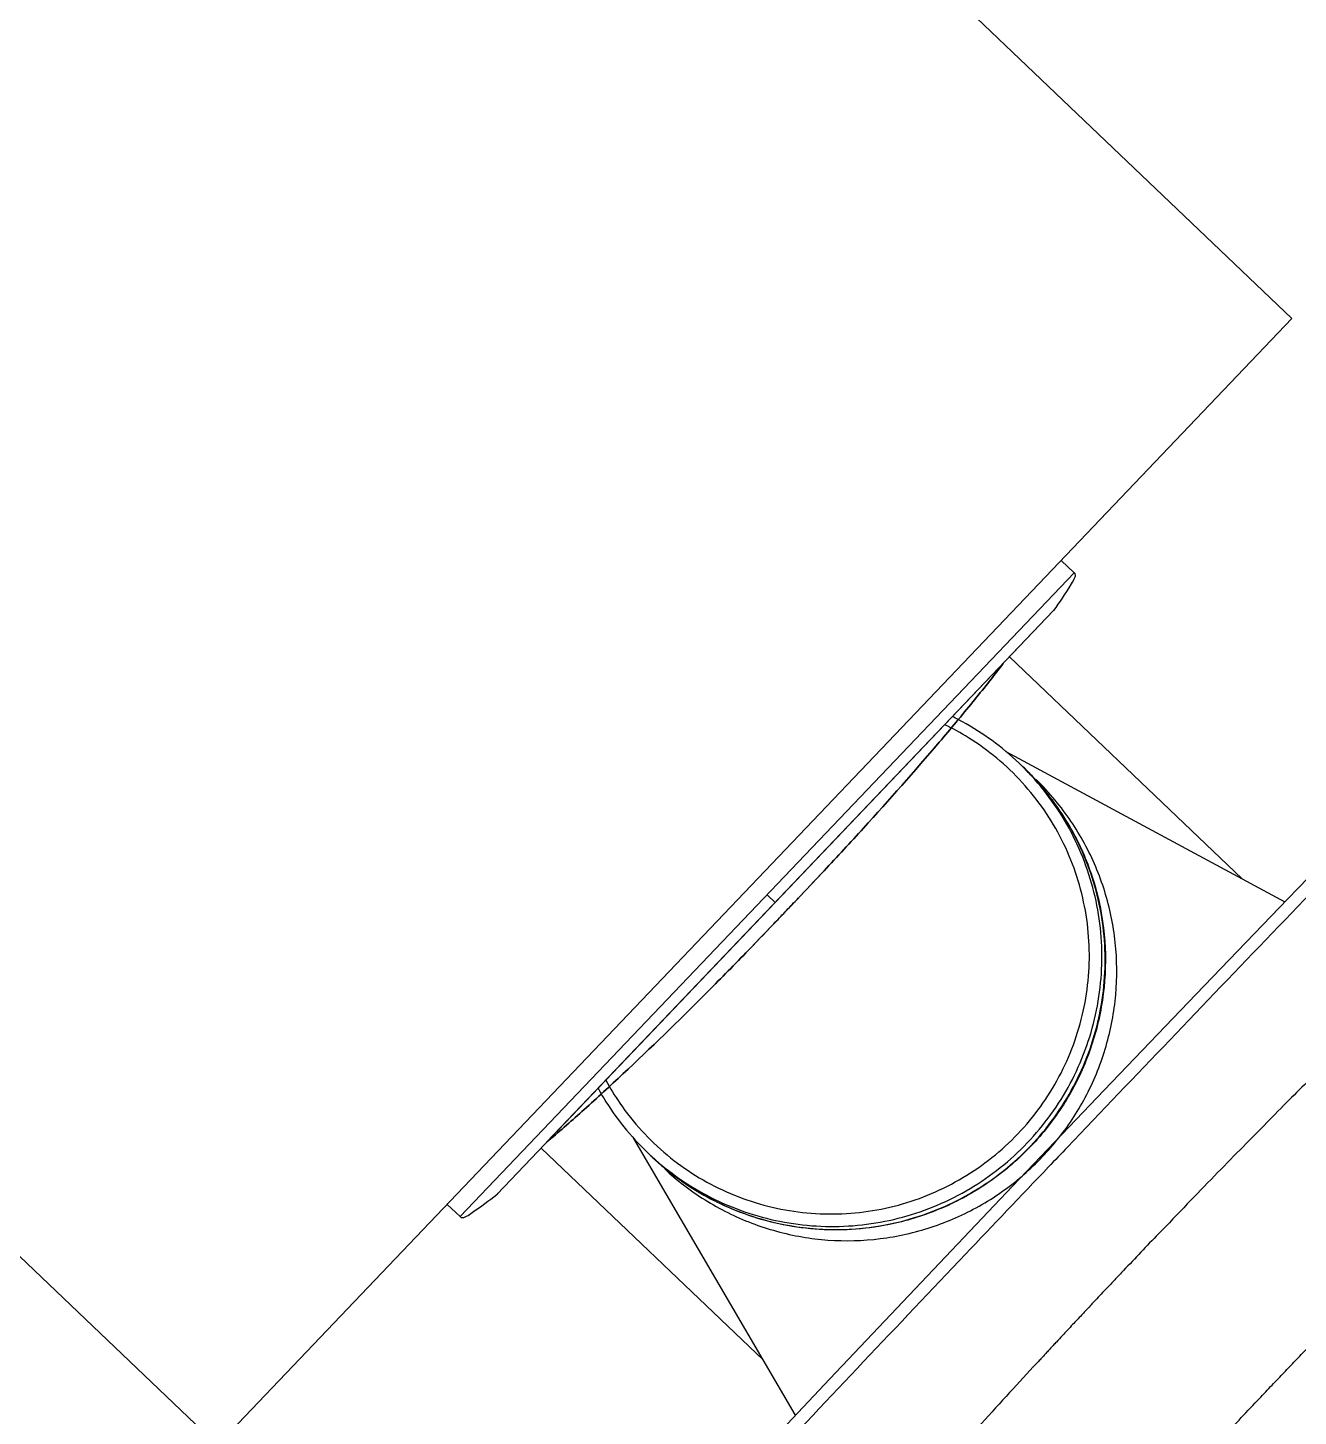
# Model space of a CAD drawing. Header units: millimetres. Extents: x 1145859089 to 1147511753, y -1047484727 to -1047247487.
# Drawn here: x 1146992111.6 to 1146992254.4, y -1047436773.9 to -1047436617.9 of the extents above; entities that cross this region are included whole.
import ezdxf
from ezdxf.xclip import XClip

# ---------------------------------------------------------------- set-up
doc = ezdxf.new("R2010")
doc.units = ezdxf.units.MM
doc.header["$LTSCALE"] = 100
doc.header["$MEASUREMENT"] = 0
doc.header["$XCLIPFRAME"] = 2
doc.layers.get('0').update_dxf_attribs({"linetype": 'CONTINUOUS'})
doc.layers.add('XREF', color=135, linetype='CONTINUOUS')
doc.layers.add('단지배치도$0$W240910', color=135, linetype='CONTINUOUS')

# ---------------------------------------------------------------- blocks, each defined once
blk = doc.blocks.new('단지배치도$0$zw$9902')
at = {"layer": '단지배치도$0$W240910', "linetype": 'ByBlock', "ltscale": 20}
for p, q in [((62514.49, -65281.25), (62395.73, -65168.01)), ((62393.73, -65407.9), (62514.49, -65281.25)), ((62393.73, -65407.9), (62274.96, -65294.66)), ((62490, -65309.83), (62488.55, -65308.45)), ((62490, -65309.83), (62420.99, -65382.21)), ((62487.7, -65314.08), (62425.15, -65379.68)), ((62487.67, -65314.11), (62430.75, -65373.81)), ((62482.74, -65319.28), (62508.89, -65344.22)), ((62482.74, -65319.28), (62508.89, -65344.22)), ((62482.33, -65329.91), (62513.71, -65346.82)), ((62483.82, -65331.23), (62484.18, -65331.58)), ((62484.21, -65331.6), (62484.18, -65331.58)), ((62484.22, -65331.61), (62484.21, -65331.6)), ((62514.03, -65346.48), (62524.37, -65335.76)), ((62456.42, -65346.89), (62455.5, -65346.02)), ((62458.8, -65346.62), (62456.25, -65349.3)), ((62458.8, -65346.62), (62458.84, -65346.58)), ((62458.87, -65346.55), (62458.84, -65346.58)), ((62503.71, -65357.23), (62514.03, -65346.48)), ((62456.19, -65349.36), (62456.21, -65349.33)), ((62456.25, -65349.3), (62456.21, -65349.33)), ((62493.4, -65368.01), (62503.71, -65357.23)), ((62483.1, -65378.8), (62493.4, -65368.01)), ((62430.09, -65374.51), (62455.08, -65398.34)), ((62430.09, -65374.51), (62455.08, -65398.34)), ((62458.7, -65404.52), (62440.52, -65373.41)), ((62442.07, -65375.01), (62442.43, -65375.36)), ((62442.43, -65375.36), (62442.46, -65375.39)), ((62442.46, -65375.39), (62442.47, -65375.39)), ((62425.25, -65379.58), (62425.13, -65379.71)), ((62472.82, -65389.61), (62483.1, -65378.8)), ((62420.99, -65382.21), (62419.55, -65380.83)), ((62425.15, -65379.68), (62425.13, -65379.71)), ((62462.56, -65400.43), (62472.82, -65389.61)), ((62452.33, -65411.26), (62462.56, -65400.43))]:
    blk.add_line(p, q, dxfattribs=at)
at = {"layer": '단지배치도$0$W240910'}
for radius in [11431.38, 11931.38]:
    blk.add_arc((57394.29, -57699.4), radius, 251.62775, 321.418131, dxfattribs=at)
at = {"layer": '단지배치도$0$W240910', "linetype": 'ByBlock', "ltscale": 20}
for centre, radius, start, end in [((83110, -85034.37), 28703.08, 136.1634, 136.565985), ((82768.96, -84709.2), 28226.86, 136.161713, 136.567679), ((62463.09, -65352.97), 30.04, 45.4017, 46.3647), ((62463.54, -65353.29), 29.96, 42.9113, 46.3621), ((62463.45, -65353.37), 30.08, 42.3345, 42.9134), ((62463.42, -65353.4), 30.12, 39.452, 42.3342), ((62463.44, -65353.39), 30.1, 37.9176, 39.4522), ((62463.48, -65353.35), 30.05, 36.3795, 37.9177), ((62463.54, -65353.31), 29.98, 29.8115, 36.3792), ((62463.46, -65353.36), 30.07, 29.0812, 29.8166), ((62099.49, -65004.03), 496.46, 316.1515, 316.3651), ((62096.94, -65006.7), 496.46, 316.3643, 316.5779), ((62464.45, -65354.56), 30.36, 310.99, 321.7904), ((62463.14, -65353.71), 29.96, 226.3672, 229.8181), ((62463.22, -65353.62), 30.08, 229.816, 230.3949), ((62463.24, -65353.59), 30.12, 230.3953, 233.2774), ((62463.23, -65353.6), 30.1, 233.2772, 234.8118), ((62463.2, -65353.65), 30.05, 234.8116, 236.3499), ((62463.16, -65353.71), 29.98, 236.3501, 242.9179), ((62463.21, -65353.62), 30.07, 242.9128, 243.6482)]:
    blk.add_arc(centre, radius, start, end, dxfattribs=at)
for points, knots in [([(62490, -65309.83), (62490.31, -65310.13), (62489.04, -65312.04), (62488.41, -65313.11), (62487.7, -65314.08)], [0, 0, 0, 0, 1.270921, 4.883286, 4.883286, 4.883286, 4.883286]), ([(62458.87, -65346.55), (62459.88, -65345.49), (62462.39, -65342.83), (62467.78, -65337), (62473.38, -65330.67), (62478.52, -65324.51), (62480.9, -65321.52), (62482.03, -65320.05), (62482.08, -65319.98)], [0, 0, 0, 0, 4.417649, 10.953942, 23.826463, 29.746417, 35.049573, 35.294587, 35.294587, 35.294587, 35.294587]), ([(62482.08, -65319.98), (62482.03, -65320.05), (62480.9, -65321.52), (62478.52, -65324.51), (62473.38, -65330.67), (62467.78, -65337), (62462.55, -65342.66), (62460.21, -65345.14), (62459.36, -65346.03)], [0, 0, 0, 0, 0.245014, 5.54817, 11.468124, 24.340645, 30.876937, 34.578482, 34.578482, 34.578482, 34.578482]), ([(62483.82, -65331.23), (62482.87, -65330.32), (62480.84, -65328.63), (62478.26, -65326.99), (62476.71, -65326.19), (62476.33, -65326.01)], [0, 0, 0, 0, 3.942487, 7.885538, 9.158562, 9.158562, 9.158562, 9.158562]), ([(62535.34, -65326.45), (62531.49, -65330.42), (62523.8, -65338.39), (62512.27, -65350.35), (62500.76, -65362.36), (62493.09, -65370.38), (62489.27, -65374.39)], [0, 0, 0, 0, 16.59581, 33.214361, 49.848484, 66.491004, 66.491004, 66.491004, 66.491004]), ([(62483.69, -65372.9), (62484.6, -65371.95), (62486.29, -65369.91), (62488.39, -65366.55), (62490.01, -65362.93), (62491.13, -65359.12), (62491.72, -65355.2), (62491.77, -65351.24), (62491.27, -65347.31), (62490.25, -65343.49), (62488.72, -65339.84), (62486.7, -65336.44), (62484.24, -65333.34), (62481.38, -65330.61), (62478.42, -65328.48), (62476.38, -65327.35), (62475.46, -65326.91)], [0, 0, 0, 0, 3.956531, 7.912519, 11.867416, 15.82085, 19.772505, 23.722097, 27.669651, 31.615273, 35.55921, 39.50186, 43.443683, 47.385235, 51.327059, 54.361858, 54.361858, 54.361858, 54.361858]), ([(62484.75, -65373.92), (62485.7, -65372.92), (62487.47, -65370.8), (62489.66, -65367.28), (62491.35, -65363.51), (62492.52, -65359.53), (62493.13, -65355.44), (62493.18, -65351.31), (62492.67, -65347.21), (62491.6, -65343.22), (62490, -65339.41), (62487.9, -65335.86), (62485.86, -65333.3), (62484.55, -65331.94), (62484.18, -65331.58)], [0, 0, 0, 0, 4.128593, 8.256609, 12.383493, 16.50884, 20.632337, 24.753684, 28.872901, 32.990104, 37.105547, 41.219647, 45.332886, 46.885831, 46.885831, 46.885831, 46.885831]), ([(62485.12, -65374.27), (62486.07, -65373.27), (62487.83, -65371.15), (62490.02, -65367.63), (62491.72, -65363.85), (62492.88, -65359.88), (62493.49, -65355.79), (62493.55, -65351.66), (62493.03, -65347.56), (62491.97, -65343.57), (62490.37, -65339.76), (62488.26, -65336.21), (62486.13, -65333.53), (62484.7, -65332.07), (62484.22, -65331.61)], [0, 0, 0, 0, 4.128404, 8.256351, 12.383263, 16.508643, 20.632117, 24.753489, 28.872736, 32.989974, 37.105461, 41.219591, 45.332869, 47.347025, 47.347025, 47.347025, 47.347025]), ([(62488.31, -65373.34), (62489.5, -65371.83), (62491.61, -65368.55), (62493.79, -65363.09), (62494.88, -65357.28), (62494.83, -65351.38), (62493.63, -65345.59), (62491.34, -65340.16), (62488.54, -65336.02), (62486.49, -65333.8), (62485.74, -65333.06)], [0, 0, 0, 0, 5.758499, 11.636919, 17.511795, 23.382454, 29.248857, 35.111614, 40.971197, 44.145899, 44.145899, 44.145899, 44.145899]), ([(62489.74, -65338.74), (62490.19, -65339.55), (62491.48, -65342.15), (62493.01, -65346.81), (62493.72, -65352.72), (62493.26, -65358.66), (62491.66, -65364.41), (62488.97, -65369.73), (62486.52, -65372.86), (62485.15, -65374.29)], [0, 0, 0, 0, 2.776625, 8.689118, 14.605682, 20.526647, 26.451677, 32.379816, 38.308208, 38.308208, 38.308208, 38.308208]), ([(62546.88, -65337.52), (62546.51, -65337.86), (62545.72, -65338.59), (62544.46, -65339.77), (62543.18, -65340.97), (62541.87, -65342.2), (62540.56, -65343.43), (62539.23, -65344.68), (62537.98, -65345.87), (62536.91, -65346.89), (62536, -65347.75), (62535.27, -65348.44), (62534.68, -65349.02), (62534.11, -65349.56), (62533.41, -65350.23), (62532.5, -65351.1), (62531.38, -65352.18), (62530.09, -65353.43), (62528.63, -65354.84), (62527.08, -65356.34), (62525.47, -65357.91), (62524.16, -65359.2), (62523.22, -65360.12), (62522.73, -65360.6), (62522.39, -65360.93), (62522.07, -65361.25), (62521.75, -65361.57), (62521, -65362.31), (62519.77, -65363.52), (62518.03, -65365.25), (62516.04, -65367.23), (62513.8, -65369.48), (62511.29, -65372.02), (62508.6, -65374.75), (62505.72, -65377.7), (62502.66, -65380.84), (62500.59, -65383.04), (62499.5, -65384.15)], [0, 0, 0, 0, 1.500995, 3.221361, 5.161397, 6.791019, 8.595113, 10.55132, 12.272613, 13.758669, 15.009206, 16.023981, 16.769912, 17.497226, 18.370265, 19.692329, 21.250869, 23.04618, 25.078597, 27.348483, 29.501923, 31.833292, 32.876174, 33.438999, 33.873931, 34.319103, 34.774516, 35.240174, 37.485988, 39.943773, 42.613761, 45.905682, 49.472119, 53.313188, 57.428857, 61.818901, 66.482864, 66.482864, 66.482864, 66.482864]), ([(62456.19, -65349.36), (62455.17, -65350.43), (62452.64, -65353.06), (62447.07, -65358.72), (62441.02, -65364.61), (62435.1, -65370.05), (62432.23, -65372.57), (62430.82, -65373.76), (62430.76, -65373.81)], [0, 0, 0, 0, 4.418476, 10.954768, 23.827289, 29.747243, 35.0504, 35.295413, 35.295413, 35.295413, 35.295413]), ([(62430.76, -65373.81), (62430.82, -65373.76), (62432.23, -65372.57), (62435.1, -65370.05), (62441.02, -65364.61), (62447.07, -65358.72), (62452.47, -65353.23), (62454.84, -65350.77), (62455.69, -65349.88)], [0, 0, 0, 0, 0.245014, 5.54817, 11.468124, 24.340645, 30.876937, 34.581103, 34.581103, 34.581103, 34.581103]), ([(62471.67, -65446.31), (62472.91, -65444.85), (62475.44, -65441.88), (62479.33, -65437.37), (62483.36, -65432.75), (62487.54, -65428.02), (62490.69, -65424.49), (62492.84, -65422.1), (62493.94, -65420.89), (62495.09, -65419.62), (62496.21, -65418.38), (62497.31, -65417.18), (62498.98, -65415.36), (62501.15, -65413), (62503.78, -65410.16), (62506.22, -65407.54), (62508.48, -65405.14), (62510.42, -65403.09), (62512.06, -65401.36), (62513.42, -65399.93), (62514.73, -65398.56), (62516.07, -65397.17), (62517.66, -65395.52), (62519.54, -65393.58), (62521.76, -65391.3), (62524.18, -65388.83), (62526.82, -65386.16), (62529.76, -65383.19), (62533.04, -65379.92), (62535.63, -65377.37), (62537.32, -65375.71), (62538.02, -65375.02), (62538.69, -65374.36), (62539.36, -65373.71), (62541.2, -65371.91), (62544.18, -65369.02), (62548.29, -65365.09), (62552.29, -65361.29), (62556.16, -65357.65), (62558.71, -65355.29), (62559.97, -65354.13)], [0, 0, 0, 0, 5.754772, 11.701837, 17.842698, 24.178414, 30.614069, 32.056733, 33.806246, 35.517577, 37.190653, 38.825407, 40.421773, 44.579899, 48.450932, 52.033955, 55.328249, 58.333272, 60.491174, 62.470126, 64.282682, 66.177217, 68.248546, 71.140295, 74.317893, 77.780853, 81.528517, 85.560038, 90.32131, 95.423109, 96.473352, 97.420829, 98.363515, 99.30141, 100.234513, 106.0602, 111.773038, 117.287196, 122.603733, 127.723968, 127.723968, 127.723968, 127.723968]), ([(62437.36, -65366.88), (62437.85, -65367.77), (62439.07, -65369.75), (62441.34, -65372.61), (62444.2, -65375.34), (62447.41, -65377.65), (62450.9, -65379.5), (62454.62, -65380.86), (62458.49, -65381.7), (62462.44, -65382), (62466.39, -65381.76), (62470.28, -65380.99), (62474.03, -65379.69), (62477.56, -65377.9), (62480.83, -65375.64), (62482.78, -65373.86), (62483.69, -65372.9)], [36.468695, 36.468695, 36.468695, 36.468695, 39.50186, 43.443683, 47.385235, 51.327059, 55.269708, 59.213647, 63.159266, 67.10682, 71.056403, 75.008062, 78.961505, 82.916401, 86.872392, 90.828922, 90.828922, 90.828922, 90.828922]), ([(62436.5, -65367.79), (62436.7, -65368.16), (62437.57, -65369.66), (62439.33, -65372.17), (62441.12, -65374.11), (62442.07, -65375.01)], [38.244467, 38.244467, 38.244467, 38.244467, 39.515555, 43.458684, 47.401327, 47.401327, 47.401327, 47.401327]), ([(62442.07, -65375.01), (62442.57, -65375.49), (62444.1, -65376.86), (62446.89, -65378.87), (62450.54, -65380.8), (62454.42, -65382.22), (62458.45, -65383.09), (62462.57, -65383.41), (62466.7, -65383.16), (62470.76, -65382.36), (62474.67, -65381), (62478.36, -65379.13), (62481.77, -65376.78), (62483.8, -65374.91), (62484.75, -65373.92)], [0, 0, 0, 0, 2.057683, 6.170922, 10.285021, 14.400466, 18.517666, 22.636882, 26.75822, 30.881722, 35.007078, 39.133963, 43.26198, 47.390573, 47.390573, 47.390573, 47.390573]), ([(62442.47, -65375.39), (62442.95, -65375.86), (62444.48, -65377.21), (62447.26, -65379.22), (62450.91, -65381.15), (62454.78, -65382.57), (62458.82, -65383.44), (62462.94, -65383.76), (62467.07, -65383.51), (62471.12, -65382.7), (62475.03, -65381.35), (62478.73, -65379.48), (62482.13, -65377.13), (62484.17, -65375.26), (62485.12, -65374.27)], [0, 0, 0, 0, 2.014152, 6.127429, 10.24156, 14.357047, 18.474285, 22.593532, 26.714904, 30.838378, 34.963758, 39.090671, 43.218619, 47.347025, 47.347025, 47.347025, 47.347025]), ([(62485.15, -65374.29), (62483.79, -65375.73), (62480.77, -65378.33), (62475.58, -65381.27), (62469.92, -65383.14), (62464.01, -65383.88), (62458.07, -65383.45), (62453.34, -65382.15), (62450.69, -65380.98), (62449.86, -65380.57)], [0, 0, 0, 0, 5.93125, 11.859388, 17.784418, 23.705384, 29.621947, 35.534441, 38.311069, 38.311069, 38.311069, 38.311069]), ([(62487.14, -65376.62), (62484.02, -65379.89), (62477.08, -65387.18), (62466.34, -65398.5), (62454.96, -65410.54), (62447.4, -65418.55), (62443.66, -65422.54)], [0, 0, 0, 0, 13.559927, 30.196917, 46.820771, 63.243119, 63.243119, 63.243119, 63.243119]), ([(62444, -65376.85), (62444.67, -65377.48), (62446.87, -65379.35), (62451, -65381.93), (62456.51, -65384.03), (62462.33, -65385.03), (62468.24, -65384.87), (62474.01, -65383.58), (62479.42, -65381.2), (62482.74, -65378.88), (62484.3, -65377.54), (62484.37, -65377.48)], [0, 0, 0, 0, 2.78086, 8.641331, 14.504159, 20.370529, 26.241084, 32.115832, 37.994142, 43.874846, 44.165094, 44.165094, 44.165094, 44.165094]), ([(62420.99, -65382.21), (62421.3, -65382.5), (62423.16, -65381.15), (62424.19, -65380.47), (62425.13, -65379.71)], [0, 0, 0, 0, 1.270921, 4.883504, 4.883504, 4.883504, 4.883504]), ([(62499.5, -65384.15), (62498.16, -65385.5), (62496.72, -65387.05), (62495.12, -65388.74), (62494.68, -65389.2), (62494.24, -65389.67), (62493.75, -65390.18), (62493.19, -65390.77), (62492.49, -65391.52), (62491.7, -65392.36), (62490.79, -65393.34), (62489.79, -65394.4), (62488.85, -65395.41), (62488.12, -65396.19), (62487.65, -65396.7), (62487.28, -65397.1), (62486.92, -65397.49), (62486.55, -65397.89), (62486.18, -65398.29), (62484.91, -65399.66), (62482.72, -65402.04), (62480.41, -65404.56), (62478.88, -65406.25), (62478.14, -65407.06), (62477.39, -65407.89), (62476.54, -65408.83), (62475.6, -65409.87), (62474.62, -65410.97), (62473.33, -65412.4), (62471.81, -65414.1), (62470.13, -65416), (62468.68, -65417.64), (62467.56, -65418.91), (62466.73, -65419.85), (62466.14, -65420.52), (62465.58, -65421.16), (62464.94, -65421.89), (62464.14, -65422.81), (62463.2, -65423.88), (62462.16, -65425.09), (62461.07, -65426.35), (62459.98, -65427.62), (62458.76, -65429.03), (62457.49, -65430.52), (62456.16, -65432.08), (62455.32, -65433.06), (62454.94, -65433.51)], [0, 0, 0, 0, 5.705615, 6.344775, 6.983953, 7.623147, 8.262356, 9.113533, 10.0558, 11.340705, 12.590566, 14.051792, 15.724267, 16.725511, 17.260787, 17.797878, 18.338146, 18.881592, 19.428213, 19.978007, 24.464145, 29.149909, 30.229139, 31.318359, 32.417556, 33.586447, 35.134392, 36.612216, 38.019979, 40.90396, 43.441354, 45.632794, 47.478854, 48.517933, 49.40386, 50.150831, 51.072437, 52.297142, 53.824649, 55.341491, 57.071477, 58.845043, 60.34303, 62.669323, 64.724559, 66.50918, 66.50918, 66.50918, 66.50918]), ([(62485.83, -65441.28), (62486.03, -65441.08), (62486.45, -65440.7), (62487.07, -65440.1), (62487.72, -65439.47), (62488.4, -65438.79), (62489.12, -65438.08), (62489.73, -65437.47), (62490.43, -65436.76), (62491.23, -65435.95), (62492.26, -65434.89), (62493.33, -65433.8), (62494.26, -65432.84), (62495.26, -65431.8), (62496.35, -65430.67), (62497.68, -65429.28), (62499.05, -65427.86), (62500.44, -65426.4), (62501.87, -65424.91), (62503.32, -65423.38), (62504.8, -65421.83), (62506.3, -65420.25), (62507.83, -65418.64), (62509.39, -65417.01), (62510.96, -65415.35), (62512.56, -65413.67), (62513.97, -65412.19), (62515.51, -65410.57), (62517.18, -65408.83), (62518.93, -65406.98), (62520.7, -65405.13), (62522.47, -65403.28), (62524.47, -65401.18), (62526.45, -65399.11), (62528.4, -65397.06), (62529.83, -65395.57), (62531.21, -65394.12), (62532.54, -65392.73), (62534.31, -65390.88), (62536.04, -65389.07), (62537.72, -65387.31), (62539.34, -65385.6), (62540.45, -65384.43), (62541.01, -65383.84), (62541.04, -65383.8)], [0, 0, 0, 0, 0.847449, 1.696674, 2.601817, 3.560954, 4.572228, 5.633934, 6.15469, 7.571551, 9.046726, 10.576632, 12.158494, 13.041259, 14.920513, 16.84786, 18.822154, 20.84194, 22.905464, 25.010782, 27.155922, 29.339035, 31.5585, 33.812957, 36.101283, 38.422522, 40.775806, 42.241689, 45.117362, 48.00976, 49.880613, 52.802809, 55.698852, 58.564844, 61.396687, 64.190069, 64.771038, 67.397147, 69.963122, 72.464868, 74.898213, 77.258919, 79.542677, 79.703415, 79.703415, 79.703415, 79.703415])]:
    blk.add_open_spline(points, degree=3, knots=knots, dxfattribs=at)
for points in [[(62458.87, -65346.55), (62459.03, -65346.38), (62459.19, -65346.21), (62459.36, -65346.03)], [(62456.19, -65349.36), (62456.02, -65349.53), (62455.86, -65349.7), (62455.69, -65349.88)], [(62489.27, -65374.39), (62488.56, -65375.13), (62487.85, -65375.88), (62487.14, -65376.62)]]:
    blk.add_open_spline(points, degree=3, dxfattribs=at)
blk = doc.blocks.new('단지배치도')
blk.add_blockref('단지배치도$0$zw$9902', (141034.19, 142437.16))

msp = doc.modelspace()

# ---------------------------------------------------------------- block references
at = {"layer": 'XREF'}
ref = msp.add_blockref('단지배치도', (1146788705.034274, -1047513806.462535), dxfattribs=at)
XClip(ref).set_block_clipping_path([(72982.4064819524, 34919.7593965298), (360382.4067475507, 255319.7593436697)])

doc.saveas('drawing.dxf')
